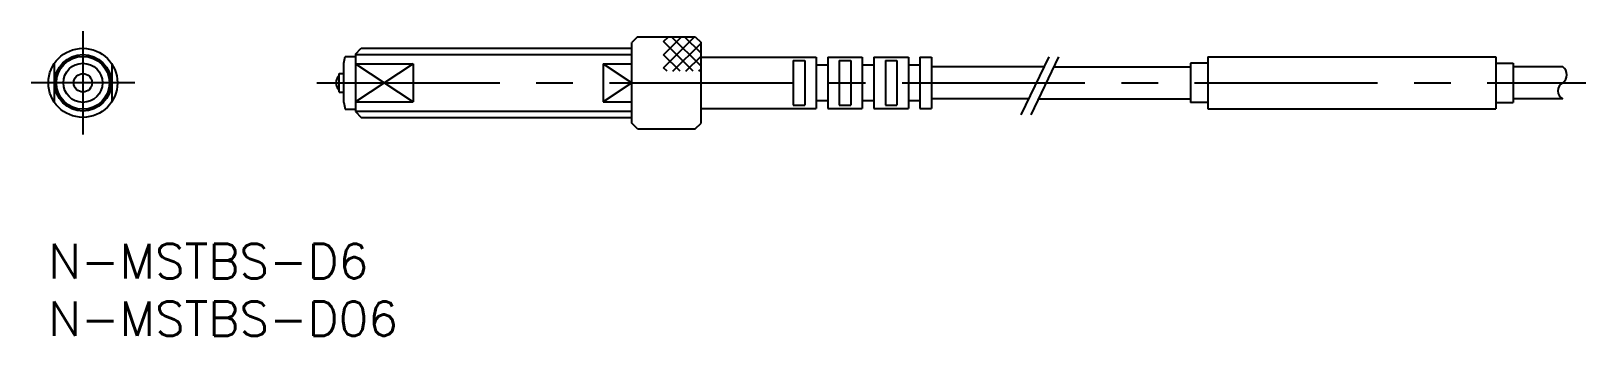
# Model space of a CAD drawing. Extents: x -1 to 133, y -8 to 18.
import ezdxf

# ---------------------------------------------------------------- set-up
doc = ezdxf.new("R2010")
doc.units = 0
doc.header["$LTSCALE"] = 0.5
doc.linetypes.add('CENTER', pattern=[50.8, 31.75, -6.35, 6.35, -6.35])
for name, color, linetype in [('MSM_CENTER', 1, 'CENTER'), ('MSM_CONTINUOUS', 7, 'CONTINUOUS'), ('MSM_NARROW', 5, 'CONTINUOUS'), ('MSM_PART_NUMBER', 7, 'CONTINUOUS')]:
    doc.layers.add(name, color=color, linetype=linetype)
doc.styles.get("Standard").update_dxf_attribs({"font": 'txt.shx', "height": 3, "bigfont": 'bigfont.shx'})

# ---------------------------------------------------------------- blocks, each defined once
blk = doc.blocks.new('*U2')
at = {"layer": 'MSM_PART_NUMBER'}
blk.add_text('N-MSTBS-D6', height=3, dxfattribs=at).set_placement((0, -3))
blk = doc.blocks.new('*U3')
at = {"layer": 'MSM_PART_NUMBER'}
blk.add_text('N-MSTBS-D06', height=3, dxfattribs=at).set_placement((0, -8))

msp = doc.modelspace()

# ---------------------------------------------------------------- linework, layer by layer
at = {"layer": 'MSM_CENTER'}
for p, q in [((3, 18.5), (3, 9.5)), ((7.5, 14), (-1.5, 14)), ((23.3, 14), (133.46, 14))]:
    msp.add_line(p, q, dxfattribs=at)
at = {"layer": 'MSM_CONTINUOUS'}
for p, q in [((51.15, 18), (50.65, 17.5)), ((51.15, 18), (56.15, 18)), ((56.15, 18), (56.65, 17.5)), ((25.65, 15.7), (25.76, 16.3)), ((25.76, 16.3), (26.65, 16.3)), ((26.65, 16.5), (27.15, 17)), ((26.65, 16.5), (26.65, 11.5)), ((27.15, 17), (50.65, 17)), ((50.65, 10.5), (50.65, 17.5)), ((56.65, 10.5), (56.65, 17.5)), ((56.65, 16.23), (66.65, 16.23)), ((66.65, 16.23), (66.65, 11.77)), ((67.65, 16.23), (67.65, 11.77)), ((67.65, 16.23), (70.65, 16.23)), ((70.65, 16.23), (70.65, 11.77)), ((71.65, 16.23), (71.65, 11.77)), ((71.65, 16.23), (74.65, 16.23)), ((74.65, 16.23), (74.65, 11.77)), ((75.65, 16.23), (75.65, 11.77)), ((75.65, 16.23), (76.65, 16.23)), ((76.65, 16.23), (76.65, 11.77)), ((100.65, 16.25), (100.65, 11.75)), ((100.65, 16.25), (125.65, 16.25)), ((125.65, 16.25), (125.65, 11.75)), ((0.5, 15.66), (0.5, 12.34)), ((5.5, 15.66), (5.5, 12.34)), ((25.65, 12.3), (25.65, 15.7)), ((26.65, 15.66), (31.65, 15.66)), ((31.65, 15.66), (31.65, 12.34)), ((48.15, 15.66), (48.15, 12.34)), ((48.15, 15.66), (50.65, 15.66)), ((64.65, 15.93), (64.65, 12.07)), ((64.65, 15.93), (65.65, 15.93)), ((65.65, 15.93), (65.65, 12.07)), ((66.65, 15.55), (67.65, 15.55)), ((68.65, 15.93), (68.65, 12.07)), ((68.65, 15.93), (69.65, 15.93)), ((69.65, 15.93), (69.65, 12.07)), ((70.65, 15.55), (71.65, 15.55)), ((72.65, 15.93), (72.65, 12.07)), ((72.65, 15.93), (73.65, 15.93)), ((73.65, 15.93), (73.65, 12.07)), ((74.65, 15.55), (75.65, 15.55)), ((86.42, 15.4), (76.65, 15.4)), ((87.27, 15.4), (99.15, 15.4)), ((99.15, 15.7), (99.15, 12.3)), ((100.65, 15.7), (99.15, 15.7)), ((125.65, 15.7), (127.15, 15.7)), ((127.15, 15.7), (127.15, 12.3)), ((131.46, 15.4), (127.15, 15.4)), ((25.25, 13.2), (25.25, 14.8)), ((25.25, 14.8), (25.65, 14.8)), ((25.25, 13.2), (25.65, 13.2)), ((25.65, 12.3), (25.76, 11.7)), ((26.65, 12.34), (31.65, 12.34)), ((48.15, 12.34), (50.65, 12.34)), ((66.65, 12.45), (67.65, 12.45)), ((70.65, 12.45), (71.65, 12.45)), ((74.65, 12.45), (75.65, 12.45)), ((85.08, 12.6), (76.65, 12.6)), ((85.93, 12.6), (99.15, 12.6)), ((100.65, 12.3), (99.15, 12.3)), ((125.65, 12.3), (127.15, 12.3)), ((131.46, 12.6), (127.15, 12.6)), ((25.76, 11.7), (26.65, 11.7)), ((26.65, 11.5), (27.15, 11)), ((27.15, 11), (50.65, 11)), ((56.65, 11.77), (66.65, 11.77)), ((64.65, 12.07), (65.65, 12.07)), ((67.65, 11.77), (70.65, 11.77)), ((68.65, 12.07), (69.65, 12.07)), ((71.65, 11.77), (74.65, 11.77)), ((72.65, 12.07), (73.65, 12.07)), ((75.65, 11.77), (76.65, 11.77)), ((100.65, 11.75), (125.65, 11.75)), ((51.15, 10), (50.65, 10.5)), ((51.15, 10), (56.15, 10)), ((56.15, 10), (56.65, 10.5))]:
    msp.add_line(p, q, dxfattribs=at)
for radius in [3, 2.3, 1.7, 0.8]:
    msp.add_circle((3, 14), radius, dxfattribs=at)
msp.add_arc((25.75, 14), 0.8, 128.6822, 231.3178, dxfattribs=at)
at = {"layer": 'MSM_NARROW'}
for p, q in [((53.39, 15.31), (56.08, 18)), ((53.39, 16.44), (54.95, 18)), ((53.39, 17.58), (53.82, 18)), ((55.97, 15), (53.39, 17.58)), ((56.65, 15.45), (54.1, 18)), ((56.65, 16.58), (55.23, 18)), ((26.65, 16.46), (50.65, 16.46)), ((54.84, 15), (53.39, 16.44)), ((54.21, 15), (56.65, 17.44)), ((55.34, 15), (56.65, 16.31)), ((86.83, 16.25), (84.41, 11.22)), ((87.68, 16.25), (85.27, 11.22)), ((26.65, 15.66), (31.65, 12.34)), ((31.65, 15.66), (26.65, 12.34)), ((48.15, 15.66), (50.65, 14)), ((53.71, 15), (53.39, 15.31)), ((56.47, 15), (56.65, 15.18)), ((50.65, 14), (48.15, 12.34)), ((26.65, 11.54), (50.65, 11.54))]:
    msp.add_line(p, q, dxfattribs=at)
msp.add_circle((3, 14), 2.46, dxfattribs=at)
for centre, radius, start, end in [((130.93, 14.7), 0.876, 306.9796, 53.0204), ((131.83, 13.3), 0.793, 118.0682, 241.9318)]:
    msp.add_arc(centre, radius, start, end, dxfattribs=at)

# ---------------------------------------------------------------- block references
at = {"layer": 'MSM_CONTINUOUS'}
for name in ['*U2', '*U3']:
    msp.add_blockref(name, (0, 0), dxfattribs=at)

doc.saveas('drawing.dxf')
